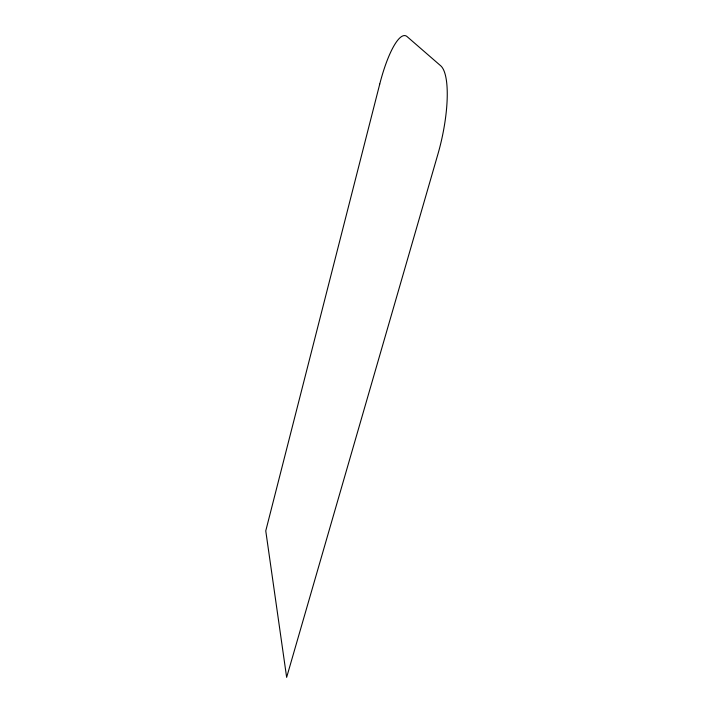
<?xml version="1.0" encoding="UTF-8"?>
<svg xmlns="http://www.w3.org/2000/svg" width="713" height="713" viewBox="0 0 713 713"><rect width="100%" height="100%" fill="white"/><g stroke="black" fill="none" stroke-linecap="round" stroke-linejoin="round"><path stroke-width="1.07" d="M379.744 84.072L265.762 530.873L286.644 677.35L437.969 153.955A70.632 19.474 -77.8 0 0 440.732 65.81L407.061 36.595A62.628 14.991 -77.9 0 0 379.744 84.072"/></g></svg>
